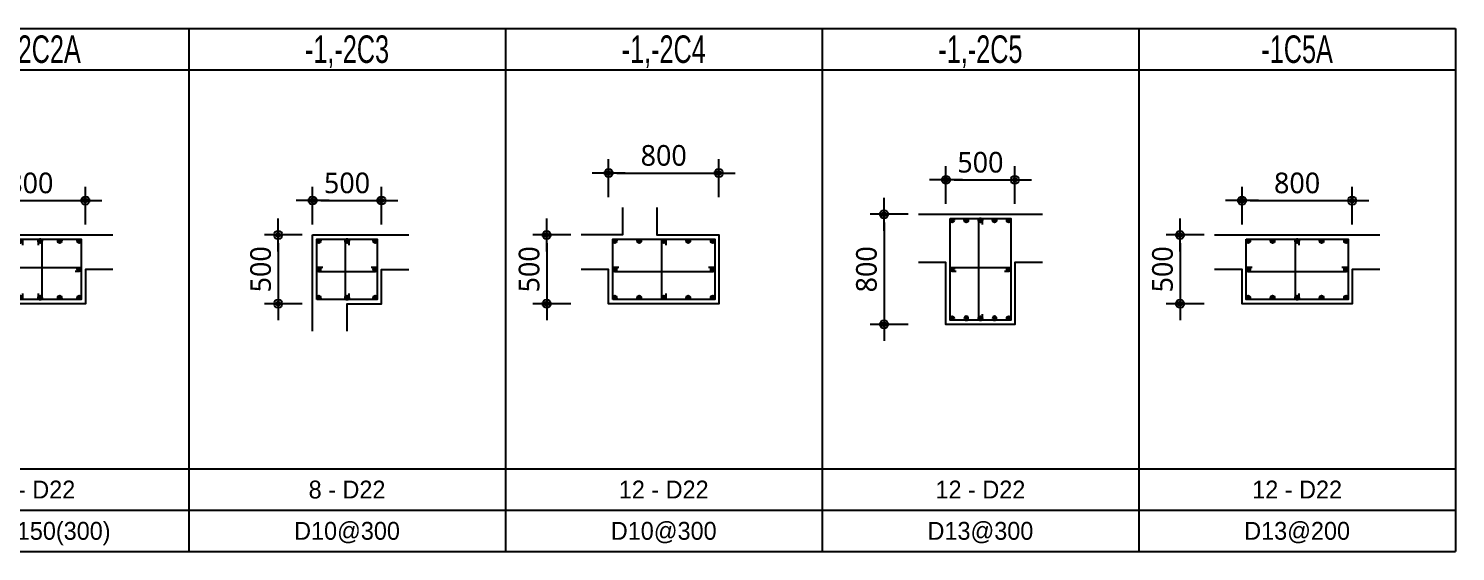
# Model space of a CAD drawing. Header units: millimetres. Extents: x 317501 to 814054, y -400799 to -14117.
# Drawn here: x 396884 to 407247, y -272773 to -268973 of the extents above; entities that cross this region are included whole.
import ezdxf
from ezdxf.enums import TextEntityAlignment as Align

# ---------------------------------------------------------------- set-up
doc = ezdxf.new("R2010")
doc.units = ezdxf.units.MM
doc.header["$LTSCALE"] = 38
doc.layers.get('Defpoints').update_dxf_attribs({"color": 145})
for name, color, linetype in [('BAR', 2, 'Continuous'), ('BAR1', 3, 'Continuous'), ('DIM', 7, 'Continuous'), ('LINE', 7, 'Continuous'), ('기둥', 4, 'Continuous')]:
    doc.layers.add(name, color=color, linetype=linetype)
doc.layers.add('TEXT', color=3, linetype='Continuous', lineweight=9)
doc.styles.add('돋음', font='Dotum.ttf')
doc.styles.add('맑은고딕', font='malgun.ttf')
doc.dimstyles.new('DIM_30', dxfattribs={"dimscale": 30, "dimtxt": 3, "dimasz": 1.2, "dimexe": 2, "dimexo": 1.5, "dimgap": 1, "dimtad": 1, "dimdec": 0, "dimdsep": 46, "dimtxsty": '맑은고딕', "dimblk1": 'DIMDOT', "dimblk2": 'DIMDOT', "dimsah": 1, "dimcen": 1, "dimdle": 2, "dimclrd": 7, "dimclre": 7, "dimclrt": 3, "dimadec": 0, "dimazin": 0, "dimtfac": 1, "dimtdec": 0, "dimtix": 1, "dimtmove": 2, "dimatfit": 3, "dimldrblk": 'DIMDOT', "dimfxl": 0, "dimtolj": 1, "dimarcsym": 0})

# ---------------------------------------------------------------- blocks, each defined once
blk = doc.blocks.new('A$C74EF247C')
at = {"layer": 'LINE', "color": 7, "linetype": 'Continuous'}
for p, q in [((0, 0), (0, -3800)), ((0, 0), (2300, 0)), ((2300, 0), (2300, -3800)), ((0, -300), (2300, -300)), ((0, -3800), (2300, -3800))]:
    blk.add_line(p, q, dxfattribs=at)
at = {"layer": 'LINE', "color": 4, "linetype": 'Continuous'}
for p, q in [((0, -3200), (2300, -3200)), ((0, -3500), (2300, -3500))]:
    blk.add_line(p, q, dxfattribs=at)
blk = doc.blocks.new('DIMDOT')
at = {"layer": 'DIM', "linetype": 'Continuous'}
blk.add_line((-2, 0), (2, 0), dxfattribs=at)
for radius in [0.5, 0.25]:
    blk.add_circle((0, 0), radius, dxfattribs=at)
blk = doc.blocks.new('*D1419')
at = {"layer": 'Defpoints', "color": 0, "transparency": 16777216}
for p in [(541530, -127319), (541280, -127819), (541530, -127819)]:
    blk.add_point(p, dxfattribs=at)
at = {"layer": 'DIM', "color": 7, "lineweight": -2, "transparency": 16777216}
for p, q in [((541455, -127319), (541180, -127319)), ((541280, -127379), (541280, -127759)), ((541455, -127819), (541180, -127819))]:
    blk.add_line(p, q, dxfattribs=at)
at = {"layer": 'DIM', "color": 7, "lineweight": -2, "transparency": 16777216, "xscale": 60, "yscale": 60, "zscale": 60}
for p, rotation in [((541280, -127319), 90), ((541280, -127819), 270)]:
    blk.add_blockref('DIMDOT', p, dxfattribs=dict(at, rotation=rotation))
at = {"layer": 'DIM', "color": 3, "transparency": 16777216, "insert": (541153, -127569), "char_height": 150, "attachment_point": 5, "rotation": 90, "style": '맑은고딕'}
blk.add_mtext('\\A1;500', dxfattribs=at)
blk = doc.blocks.new('*D1420')
at = {"layer": 'Defpoints', "color": 0, "transparency": 16777216}
for p in [(542530, -127069), (541730, -127319), (542530, -127319)]:
    blk.add_point(p, dxfattribs=at)
at = {"layer": 'DIM', "color": 7, "lineweight": -2, "transparency": 16777216}
for p, q in [((541730, -127244), (541730, -126969)), ((542530, -127244), (542530, -126969)), ((541790, -127069), (542470, -127069))]:
    blk.add_line(p, q, dxfattribs=at)
at = {"layer": 'DIM', "color": 7, "lineweight": -2, "transparency": 16777216, "xscale": 60, "yscale": 60, "zscale": 60, "rotation": 180}
blk.add_blockref('DIMDOT', (541730, -127069), dxfattribs=at)
at = {"layer": 'DIM', "color": 7, "lineweight": -2, "transparency": 16777216, "xscale": 60, "yscale": 60, "zscale": 60}
blk.add_blockref('DIMDOT', (542530, -127069), dxfattribs=at)
at = {"layer": 'DIM', "color": 3, "transparency": 16777216, "insert": (542130, -126942), "char_height": 150, "attachment_point": 5, "style": '맑은고딕'}
blk.add_mtext('\\A1;800', dxfattribs=at)
blk = doc.blocks.new('ST')
at = {"layer": 'BAR'}
blk.add_circle((0, 0), 14.5, dxfattribs=at)
blk = doc.blocks.new('A$C08B0344F')
at = {"layer": 'BAR'}
blk.add_hatch(color=256, dxfattribs=at).paths.add_polyline_path([(14.5, 0, 1), (-14.5, 0, 1)])
at = {"layer": 'BAR', "rotation": 270}
blk.add_blockref('ST', (0, 0), dxfattribs=at)
blk = doc.blocks.new('*D1421')
at = {"layer": 'Defpoints', "color": 0, "transparency": 16777216}
for p in [(544180, -121191), (543930, -121691), (544180, -121691)]:
    blk.add_point(p, dxfattribs=at)
at = {"layer": 'DIM', "color": 7, "lineweight": -2, "transparency": 16777216}
for p, q in [((544105, -121191), (543830, -121191)), ((543930, -121251), (543930, -121631)), ((544105, -121691), (543830, -121691))]:
    blk.add_line(p, q, dxfattribs=at)
at = {"layer": 'DIM', "color": 7, "lineweight": -2, "transparency": 16777216, "xscale": 60, "yscale": 60, "zscale": 60}
for p, rotation in [((543930, -121191), 90), ((543930, -121691), 270)]:
    blk.add_blockref('DIMDOT', p, dxfattribs=dict(at, rotation=rotation))
at = {"layer": 'DIM', "color": 3, "transparency": 16777216, "insert": (543803, -121441), "char_height": 150, "attachment_point": 5, "rotation": 90, "style": '맑은고딕'}
blk.add_mtext('\\A1;500', dxfattribs=at)
blk = doc.blocks.new('*D1422')
at = {"layer": 'Defpoints', "color": 0, "transparency": 16777216}
for p in [(544680, -120941), (544180, -121191), (544680, -121191)]:
    blk.add_point(p, dxfattribs=at)
at = {"layer": 'DIM', "color": 7, "lineweight": -2, "transparency": 16777216}
for p, q in [((544180, -121116), (544180, -120841)), ((544680, -121116), (544680, -120841)), ((544240, -120941), (544620, -120941))]:
    blk.add_line(p, q, dxfattribs=at)
at = {"layer": 'DIM', "color": 7, "lineweight": -2, "transparency": 16777216, "xscale": 60, "yscale": 60, "zscale": 60, "rotation": 180}
blk.add_blockref('DIMDOT', (544180, -120941), dxfattribs=at)
at = {"layer": 'DIM', "color": 7, "lineweight": -2, "transparency": 16777216, "xscale": 60, "yscale": 60, "zscale": 60}
blk.add_blockref('DIMDOT', (544680, -120941), dxfattribs=at)
at = {"layer": 'DIM', "color": 3, "transparency": 16777216, "insert": (544430, -120814), "char_height": 150, "attachment_point": 5, "style": '맑은고딕'}
blk.add_mtext('\\A1;500', dxfattribs=at)
blk = doc.blocks.new('*D1423')
at = {"layer": 'Defpoints', "color": 0, "transparency": 16777216}
for p in [(546130, -127319), (545880, -127819), (546130, -127819)]:
    blk.add_point(p, dxfattribs=at)
at = {"layer": 'DIM', "color": 7, "lineweight": -2, "transparency": 16777216}
for p, q in [((546055, -127319), (545780, -127319)), ((545880, -127379), (545880, -127759)), ((546055, -127819), (545780, -127819))]:
    blk.add_line(p, q, dxfattribs=at)
at = {"layer": 'DIM', "color": 7, "lineweight": -2, "transparency": 16777216, "xscale": 60, "yscale": 60, "zscale": 60}
for p, rotation in [((545880, -127319), 90), ((545880, -127819), 270)]:
    blk.add_blockref('DIMDOT', p, dxfattribs=dict(at, rotation=rotation))
at = {"layer": 'DIM', "color": 3, "transparency": 16777216, "insert": (545753, -127569), "char_height": 150, "attachment_point": 5, "rotation": 90, "style": '맑은고딕'}
blk.add_mtext('\\A1;500', dxfattribs=at)
blk = doc.blocks.new('*D1424')
at = {"layer": 'Defpoints', "color": 0, "transparency": 16777216}
for p in [(547130, -126869), (546330, -127119), (547130, -127119)]:
    blk.add_point(p, dxfattribs=at)
at = {"layer": 'DIM', "color": 7, "lineweight": -2, "transparency": 16777216}
for p, q in [((546330, -127044), (546330, -126769)), ((547130, -127044), (547130, -126769)), ((546390, -126869), (547070, -126869))]:
    blk.add_line(p, q, dxfattribs=at)
at = {"layer": 'DIM', "color": 7, "lineweight": -2, "transparency": 16777216, "xscale": 60, "yscale": 60, "zscale": 60, "rotation": 180}
blk.add_blockref('DIMDOT', (546330, -126869), dxfattribs=at)
at = {"layer": 'DIM', "color": 7, "lineweight": -2, "transparency": 16777216, "xscale": 60, "yscale": 60, "zscale": 60}
blk.add_blockref('DIMDOT', (547130, -126869), dxfattribs=at)
at = {"layer": 'DIM', "color": 3, "transparency": 16777216, "insert": (546730, -126742), "char_height": 150, "attachment_point": 5, "style": '맑은고딕'}
blk.add_mtext('\\A1;800', dxfattribs=at)
blk = doc.blocks.new('*D1425')
at = {"layer": 'Defpoints', "color": 0, "transparency": 16777216}
for p in [(548580, -121041), (548330, -121841), (548580, -121841)]:
    blk.add_point(p, dxfattribs=at)
at = {"layer": 'DIM', "color": 7, "lineweight": -2, "transparency": 16777216}
for p, q in [((548505, -121041), (548230, -121041)), ((548330, -121101), (548330, -121781)), ((548505, -121841), (548230, -121841))]:
    blk.add_line(p, q, dxfattribs=at)
at = {"layer": 'DIM', "color": 7, "lineweight": -2, "transparency": 16777216, "xscale": 60, "yscale": 60, "zscale": 60}
for p, rotation in [((548330, -121041), 90), ((548330, -121841), 270)]:
    blk.add_blockref('DIMDOT', p, dxfattribs=dict(at, rotation=rotation))
at = {"layer": 'DIM', "color": 3, "transparency": 16777216, "insert": (548203, -121441), "char_height": 150, "attachment_point": 5, "rotation": 90, "style": '맑은고딕'}
blk.add_mtext('\\A1;800', dxfattribs=at)
blk = doc.blocks.new('*D1426')
at = {"layer": 'Defpoints', "color": 0, "transparency": 16777216}
for p in [(549280, -120791), (548780, -121041), (549280, -121041)]:
    blk.add_point(p, dxfattribs=at)
at = {"layer": 'DIM', "color": 7, "lineweight": -2, "transparency": 16777216}
for p, q in [((548780, -120966), (548780, -120691)), ((549280, -120966), (549280, -120691)), ((548840, -120791), (549220, -120791))]:
    blk.add_line(p, q, dxfattribs=at)
at = {"layer": 'DIM', "color": 7, "lineweight": -2, "transparency": 16777216, "xscale": 60, "yscale": 60, "zscale": 60, "rotation": 180}
blk.add_blockref('DIMDOT', (548780, -120791), dxfattribs=at)
at = {"layer": 'DIM', "color": 7, "lineweight": -2, "transparency": 16777216, "xscale": 60, "yscale": 60, "zscale": 60}
blk.add_blockref('DIMDOT', (549280, -120791), dxfattribs=at)
at = {"layer": 'DIM', "color": 3, "transparency": 16777216, "insert": (549030, -120664), "char_height": 150, "attachment_point": 5, "style": '맑은고딕'}
blk.add_mtext('\\A1;500', dxfattribs=at)
blk = doc.blocks.new('*D1429')
at = {"layer": 'Defpoints', "color": 0, "transparency": 16777216}
for p in [(550730, -127319), (550480, -127819), (550730, -127819)]:
    blk.add_point(p, dxfattribs=at)
at = {"layer": 'DIM', "color": 7, "lineweight": -2, "transparency": 16777216}
for p, q in [((550655, -127319), (550380, -127319)), ((550480, -127379), (550480, -127759)), ((550655, -127819), (550380, -127819))]:
    blk.add_line(p, q, dxfattribs=at)
at = {"layer": 'DIM', "color": 7, "lineweight": -2, "transparency": 16777216, "xscale": 60, "yscale": 60, "zscale": 60}
for p, rotation in [((550480, -127319), 90), ((550480, -127819), 270)]:
    blk.add_blockref('DIMDOT', p, dxfattribs=dict(at, rotation=rotation))
at = {"layer": 'DIM', "color": 3, "transparency": 16777216, "insert": (550353, -127569), "char_height": 150, "attachment_point": 5, "rotation": 90, "style": '맑은고딕'}
blk.add_mtext('\\A1;500', dxfattribs=at)
blk = doc.blocks.new('*D1430')
at = {"layer": 'Defpoints', "color": 0, "transparency": 16777216}
for p in [(551730, -127069), (550930, -127319), (551730, -127319)]:
    blk.add_point(p, dxfattribs=at)
at = {"layer": 'DIM', "color": 7, "lineweight": -2, "transparency": 16777216}
for p, q in [((550930, -127244), (550930, -126969)), ((551730, -127244), (551730, -126969)), ((550990, -127069), (551670, -127069))]:
    blk.add_line(p, q, dxfattribs=at)
at = {"layer": 'DIM', "color": 7, "lineweight": -2, "transparency": 16777216, "xscale": 60, "yscale": 60, "zscale": 60, "rotation": 180}
blk.add_blockref('DIMDOT', (550930, -127069), dxfattribs=at)
at = {"layer": 'DIM', "color": 7, "lineweight": -2, "transparency": 16777216, "xscale": 60, "yscale": 60, "zscale": 60}
blk.add_blockref('DIMDOT', (551730, -127069), dxfattribs=at)
at = {"layer": 'DIM', "color": 3, "transparency": 16777216, "insert": (551330, -126942), "char_height": 150, "attachment_point": 5, "style": '맑은고딕'}
blk.add_mtext('\\A1;800', dxfattribs=at)
blk = doc.blocks.new('2C2A')
at = {"layer": 'BAR1'}
blk.add_lwpolyline([(780, 1830), (780, 2270), (1520, 2270), (1520, 1830)], close=True, dxfattribs=at)
for points in [[(1093.4, 1874.5), (1093.4, 1844.5, -1), (1064.4, 1844.5), (1064.4, 2255.5, -1), (1093.4, 2255.5), (1093.4, 2225.5)], [(1206.6, 1874.5), (1206.6, 1844.5, 1), (1235.6, 1844.5), (1235.6, 2255.5, 1), (1206.6, 2255.5), (1206.6, 2225.5)], [(824.5, 2035.5), (794.5, 2035.5, -1), (794.5, 2064.5), (1505.5, 2064.5, -1), (1505.5, 2035.5), (1475.5, 2035.5)]]:
    blk.add_lwpolyline(points, format="xyb", dxfattribs=at)
at = {"layer": '기둥'}
blk.add_line((550, 2300), (1750, 2300), dxfattribs=at)
blk.add_lwpolyline([(1750, 2050), (1550, 2050), (1550, 1800), (750, 1800), (750, 2050), (550, 2050)], dxfattribs=at)
at = {"layer": 'BAR', "rotation": 89.99999999999713}
for p in [(794.5, 2255.5), (936.7, 2255.5), (1078.9, 2255.5), (1221.1, 2255.5), (1363.3, 2255.5), (1505.5, 2255.5), (794.5, 2050), (1505.5, 2050), (794.5, 1844.5), (936.7, 1844.5), (1078.9, 1844.5), (1221.1, 1844.5), (1363.3, 1844.5), (1505.5, 1844.5)]:
    blk.add_blockref('A$C08B0344F', p, dxfattribs=at)
at = {"layer": 'LINE'}
blk.add_blockref('A$C74EF247C', (0, 3800), dxfattribs=at)
at = {"layer": 'TEXT', "color": 6, "style": '돋음', "width": 0.7}
blk.add_text('-1,-2C2A', height=200, dxfattribs=at).set_placement((1150, 3650), align=Align.MIDDLE_CENTER)
at = {"layer": 'TEXT', "linetype": 'ByBlock', "style": '돋음'}
for s, p in [('14 - D22', (1150, 450)), ('D10@150(300)', (1150, 150))]:
    blk.add_text(s, height=130, dxfattribs=at).set_placement(p, align=Align.MIDDLE_CENTER)
at = {"layer": 'DIM'}
dim = blk.add_linear_dim(base=(1550, 2550), p1=(750, 2300), p2=(1550, 2300), dimstyle='DIM_30', override={"dimscale": 50}, dxfattribs=at)
dim.commit()
dim.dimension.update_dxf_attribs({"geometry": '*D1420', "text_midpoint": (1150, 2677.5), "insert": (-540980.1, 129619.1)})
dim = blk.add_linear_dim(base=(300, 1800), p1=(550, 2300), p2=(550, 1800), angle=270, dimstyle='DIM_30', override={"dimscale": 50}, dxfattribs=at)
dim.commit()
dim.dimension.update_dxf_attribs({"geometry": '*D1419', "text_midpoint": (172.5, 2050), "insert": (-540980.1, 129619.1)})
blk = doc.blocks.new('2C3')
at = {"layer": 'BAR1'}
blk.add_lwpolyline([(930, 1830), (930, 2270), (1370, 2270), (1370, 1830)], close=True, dxfattribs=at)
for points in [[(1164.5, 2225.5), (1164.5, 2255.5, 1), (1135.5, 2255.5), (1135.5, 1844.5, 1), (1164.5, 1844.5), (1164.5, 1874.5)], [(974.5, 2064.5), (944.5, 2064.5, 1), (944.5, 2035.5), (1355.5, 2035.5, 1), (1355.5, 2064.5), (1325.5, 2064.5)]]:
    blk.add_lwpolyline(points, format="xyb", dxfattribs=at)
at = {"layer": '기둥'}
for p, q in [((900, 2300), (1600, 2300)), ((900, 1600), (900, 2300))]:
    blk.add_line(p, q, dxfattribs=at)
blk.add_lwpolyline([(1150, 1600), (1150, 1800), (1400, 1800), (1400, 2050), (1600, 2050)], dxfattribs=at)
at = {"layer": 'BAR', "rotation": 89.99999999999713}
for p in [(944.5, 2255.5), (1150, 2255.5), (1355.5, 2255.5), (944.5, 2050), (1355.5, 2050), (944.5, 1844.5), (1150, 1844.5), (1355.5, 1844.5)]:
    blk.add_blockref('A$C08B0344F', p, dxfattribs=at)
at = {"layer": 'LINE'}
blk.add_blockref('A$C74EF247C', (0, 3800), dxfattribs=at)
at = {"layer": 'TEXT', "color": 6, "style": '돋음', "width": 0.7}
blk.add_text('-1,-2C3', height=200, dxfattribs=at).set_placement((1150, 3650), align=Align.MIDDLE_CENTER)
at = {"layer": 'TEXT', "linetype": 'ByBlock', "style": '돋음'}
for s, p in [('8 - D22', (1150, 450)), ('D10@300', (1150, 150))]:
    blk.add_text(s, height=130, dxfattribs=at).set_placement(p, align=Align.MIDDLE_CENTER)
at = {"layer": 'DIM'}
dim = blk.add_linear_dim(base=(1400, 2550), p1=(900, 2300), p2=(1400, 2300), dimstyle='DIM_30', override={"dimscale": 50}, dxfattribs=at)
dim.commit()
dim.dimension.update_dxf_attribs({"geometry": '*D1422', "text_midpoint": (1150, 2677.5), "insert": (-543280.1, 123491.3)})
dim = blk.add_linear_dim(base=(650, 1800), p1=(900, 2300), p2=(900, 1800), angle=270, dimstyle='DIM_30', override={"dimscale": 50}, dxfattribs=at)
dim.commit()
dim.dimension.update_dxf_attribs({"geometry": '*D1421', "text_midpoint": (522.5, 2050), "insert": (-543280.1, 123491.3)})
blk = doc.blocks.new('2C4')
at = {"layer": 'BAR1'}
blk.add_lwpolyline([(780, 1830), (780, 2270), (1520, 2270), (1520, 1830)], close=True, dxfattribs=at)
for points in [[(1164.5, 1874.5), (1164.5, 1844.5, -1), (1135.5, 1844.5), (1135.5, 2255.5, -1), (1164.5, 2255.5), (1164.5, 2225.5)], [(824.5, 2064.5), (794.5, 2064.5, 1), (794.5, 2035.5), (1505.5, 2035.5, 1), (1505.5, 2064.5), (1475.5, 2064.5)]]:
    blk.add_lwpolyline(points, format="xyb", dxfattribs=at)
at = {"layer": '기둥'}
for points in [[(1100, 2500), (1100, 2300), (1550, 2300), (1550, 1800), (750, 1800), (750, 2050), (550, 2050)], [(850, 2500), (850, 2300), (550, 2300)]]:
    blk.add_lwpolyline(points, dxfattribs=at)
at = {"layer": 'BAR', "rotation": 89.99999999999713}
for p in [(794.5, 2255.5), (972.25, 2255.5), (1150, 2255.5), (1327.75, 2255.5), (1505.5, 2255.5), (794.5, 2050), (1505.5, 2050), (794.5, 1844.5), (972.25, 1844.5), (1150, 1844.5), (1327.75, 1844.5), (1505.5, 1844.5)]:
    blk.add_blockref('A$C08B0344F', p, dxfattribs=at)
at = {"layer": 'LINE'}
blk.add_blockref('A$C74EF247C', (0, 3800), dxfattribs=at)
at = {"layer": 'TEXT', "color": 6, "style": '돋음', "width": 0.7}
blk.add_text('-1,-2C4', height=200, dxfattribs=at).set_placement((1150, 3650), align=Align.MIDDLE_CENTER)
at = {"layer": 'TEXT', "linetype": 'ByBlock', "style": '돋음'}
for s, p in [('12 - D22', (1150, 450)), ('D10@300', (1150, 150))]:
    blk.add_text(s, height=130, dxfattribs=at).set_placement(p, align=Align.MIDDLE_CENTER)
at = {"layer": 'DIM'}
dim = blk.add_linear_dim(base=(1550, 2750), p1=(750, 2500), p2=(1550, 2500), dimstyle='DIM_30', override={"dimscale": 50}, dxfattribs=at)
dim.commit()
dim.dimension.update_dxf_attribs({"geometry": '*D1424', "text_midpoint": (1150, 2877.5), "insert": (-545580.09, 129619.06)})
dim = blk.add_linear_dim(base=(300, 1800), p1=(550, 2300), p2=(550, 1800), angle=270, dimstyle='DIM_30', override={"dimscale": 50}, dxfattribs=at)
dim.commit()
dim.dimension.update_dxf_attribs({"geometry": '*D1423', "text_midpoint": (172.5, 2050), "insert": (-545580.09, 129619.06)})
blk = doc.blocks.new('2C5')
at = {"layer": 'BAR1'}
blk.add_lwpolyline([(930, 2420), (1370, 2420), (1370, 1680), (930, 1680)], close=True, dxfattribs=at)
for points in [[(1164.5, 2375.5), (1164.5, 2405.5, 1), (1135.5, 2405.5), (1135.5, 1694.5, 1), (1164.5, 1694.5), (1164.5, 1724.5)], [(974.5, 2035.5), (944.5, 2035.5, -1), (944.5, 2064.5), (1355.5, 2064.5, -1), (1355.5, 2035.5), (1325.5, 2035.5)]]:
    blk.add_lwpolyline(points, format="xyb", dxfattribs=at)
at = {"layer": '기둥'}
blk.add_line((700, 2450), (1600, 2450), dxfattribs=at)
blk.add_lwpolyline([(1600, 2100), (1400, 2100), (1400, 1650), (900, 1650), (900, 2100), (700, 2100)], dxfattribs=at)
at = {"layer": 'BAR'}
for p in [(944.5, 2405.5), (1047.25, 2405.5), (1150, 2405.5), (1252.75, 2405.5), (1355.5, 2405.5), (944.5, 2050), (1355.5, 2050), (944.5, 1694.5), (1150, 1694.5), (1355.5, 1694.5)]:
    blk.add_blockref('A$C08B0344F', p, dxfattribs=at)
at = {"layer": 'BAR', "xscale": -1, "rotation": 180}
for p in [(1047.25, 1694.5), (1252.75, 1694.5)]:
    blk.add_blockref('A$C08B0344F', p, dxfattribs=at)
at = {"layer": 'LINE'}
blk.add_blockref('A$C74EF247C', (0, 3800), dxfattribs=at)
at = {"layer": 'TEXT', "color": 6, "style": '돋음', "width": 0.7}
blk.add_text('-1,-2C5', height=200, dxfattribs=at).set_placement((1150, 3650), align=Align.MIDDLE_CENTER)
at = {"layer": 'TEXT', "linetype": 'ByBlock', "style": '돋음'}
for s, p in [('12 - D22', (1150, 450)), ('D13@300', (1150, 150))]:
    blk.add_text(s, height=130, dxfattribs=at).set_placement(p, align=Align.MIDDLE_CENTER)
at = {"layer": 'DIM'}
dim = blk.add_linear_dim(base=(1400, 2700), p1=(900, 2450), p2=(1400, 2450), dimstyle='DIM_30', override={"dimscale": 50}, dxfattribs=at)
dim.commit()
dim.dimension.update_dxf_attribs({"geometry": '*D1426', "text_midpoint": (1150, 2827.5), "insert": (-547880.09, 123491.35)})
dim = blk.add_linear_dim(base=(450, 1650), p1=(700, 2450), p2=(700, 1650), angle=270, dimstyle='DIM_30', override={"dimscale": 50}, dxfattribs=at)
dim.commit()
dim.dimension.update_dxf_attribs({"geometry": '*D1425', "text_midpoint": (322.5, 2050), "insert": (-547880.09, 123491.35)})
blk = doc.blocks.new('C5A')
at = {"layer": 'BAR1'}
blk.add_lwpolyline([(780, 2270), (1520, 2270), (1520, 1830), (780, 1830)], close=True, dxfattribs=at)
for points in [[(1164.5, 2225.5), (1164.5, 2255.5, 1), (1135.5, 2255.5), (1135.5, 1844.5, 1), (1164.5, 1844.5), (1164.5, 1874.5)], [(824.5, 2064.5), (794.5, 2064.5, 1), (794.5, 2035.5), (1505.5, 2035.5, 1), (1505.5, 2064.5), (1475.5, 2064.5)]]:
    blk.add_lwpolyline(points, format="xyb", dxfattribs=at)
at = {"layer": '기둥'}
blk.add_line((550, 2300), (1750, 2300), dxfattribs=at)
blk.add_lwpolyline([(1750, 2050), (1550, 2050), (1550, 1800), (750, 1800), (750, 2050), (550, 2050)], dxfattribs=at)
at = {"layer": 'BAR'}
for p in [(794.5, 2255.5), (972.25, 2255.5), (1150, 2255.5), (1327.75, 2255.5), (1505.5, 2255.5), (794.5, 2050), (1505.5, 2050), (794.5, 1844.5), (972.25, 1844.5), (1150, 1844.5), (1327.75, 1844.5), (1505.5, 1844.5)]:
    blk.add_blockref('A$C08B0344F', p, dxfattribs=at)
at = {"layer": 'LINE'}
blk.add_blockref('A$C74EF247C', (0, 3800), dxfattribs=at)
at = {"layer": 'TEXT', "color": 6, "style": '돋음', "width": 0.7}
blk.add_text('-1C5A', height=200, dxfattribs=at).set_placement((1150, 3650), align=Align.MIDDLE_CENTER)
at = {"layer": 'TEXT', "linetype": 'ByBlock', "style": '돋음'}
for s, p in [('12 - D22', (1150, 450)), ('D13@200', (1150, 150))]:
    blk.add_text(s, height=130, dxfattribs=at).set_placement(p, align=Align.MIDDLE_CENTER)
at = {"layer": 'DIM'}
dim = blk.add_linear_dim(base=(1550, 2550), p1=(750, 2300), p2=(1550, 2300), dimstyle='DIM_30', override={"dimscale": 50}, dxfattribs=at)
dim.commit()
dim.dimension.update_dxf_attribs({"geometry": '*D1430', "text_midpoint": (1150, 2677.5), "insert": (-550180.09, 129619.06)})
dim = blk.add_linear_dim(base=(300, 1800), p1=(550, 2300), p2=(550, 1800), angle=270, dimstyle='DIM_30', override={"dimscale": 50}, dxfattribs=at)
dim.commit()
dim.dimension.update_dxf_attribs({"geometry": '*D1429', "text_midpoint": (172.5, 2050), "insert": (-550180.09, 129619.06)})

msp = doc.modelspace()

# ---------------------------------------------------------------- block references
at = {"layer": 'DIM'}
for name, p in [('2C2A', (395747.2, -272773.5)), ('2C3', (398047.2, -272773.5)), ('2C4', (400347.2, -272773.5)), ('2C5', (402647.2, -272773.5)), ('C5A', (404947.2, -272773.5))]:
    msp.add_blockref(name, p, dxfattribs=at)

doc.saveas('drawing.dxf')
